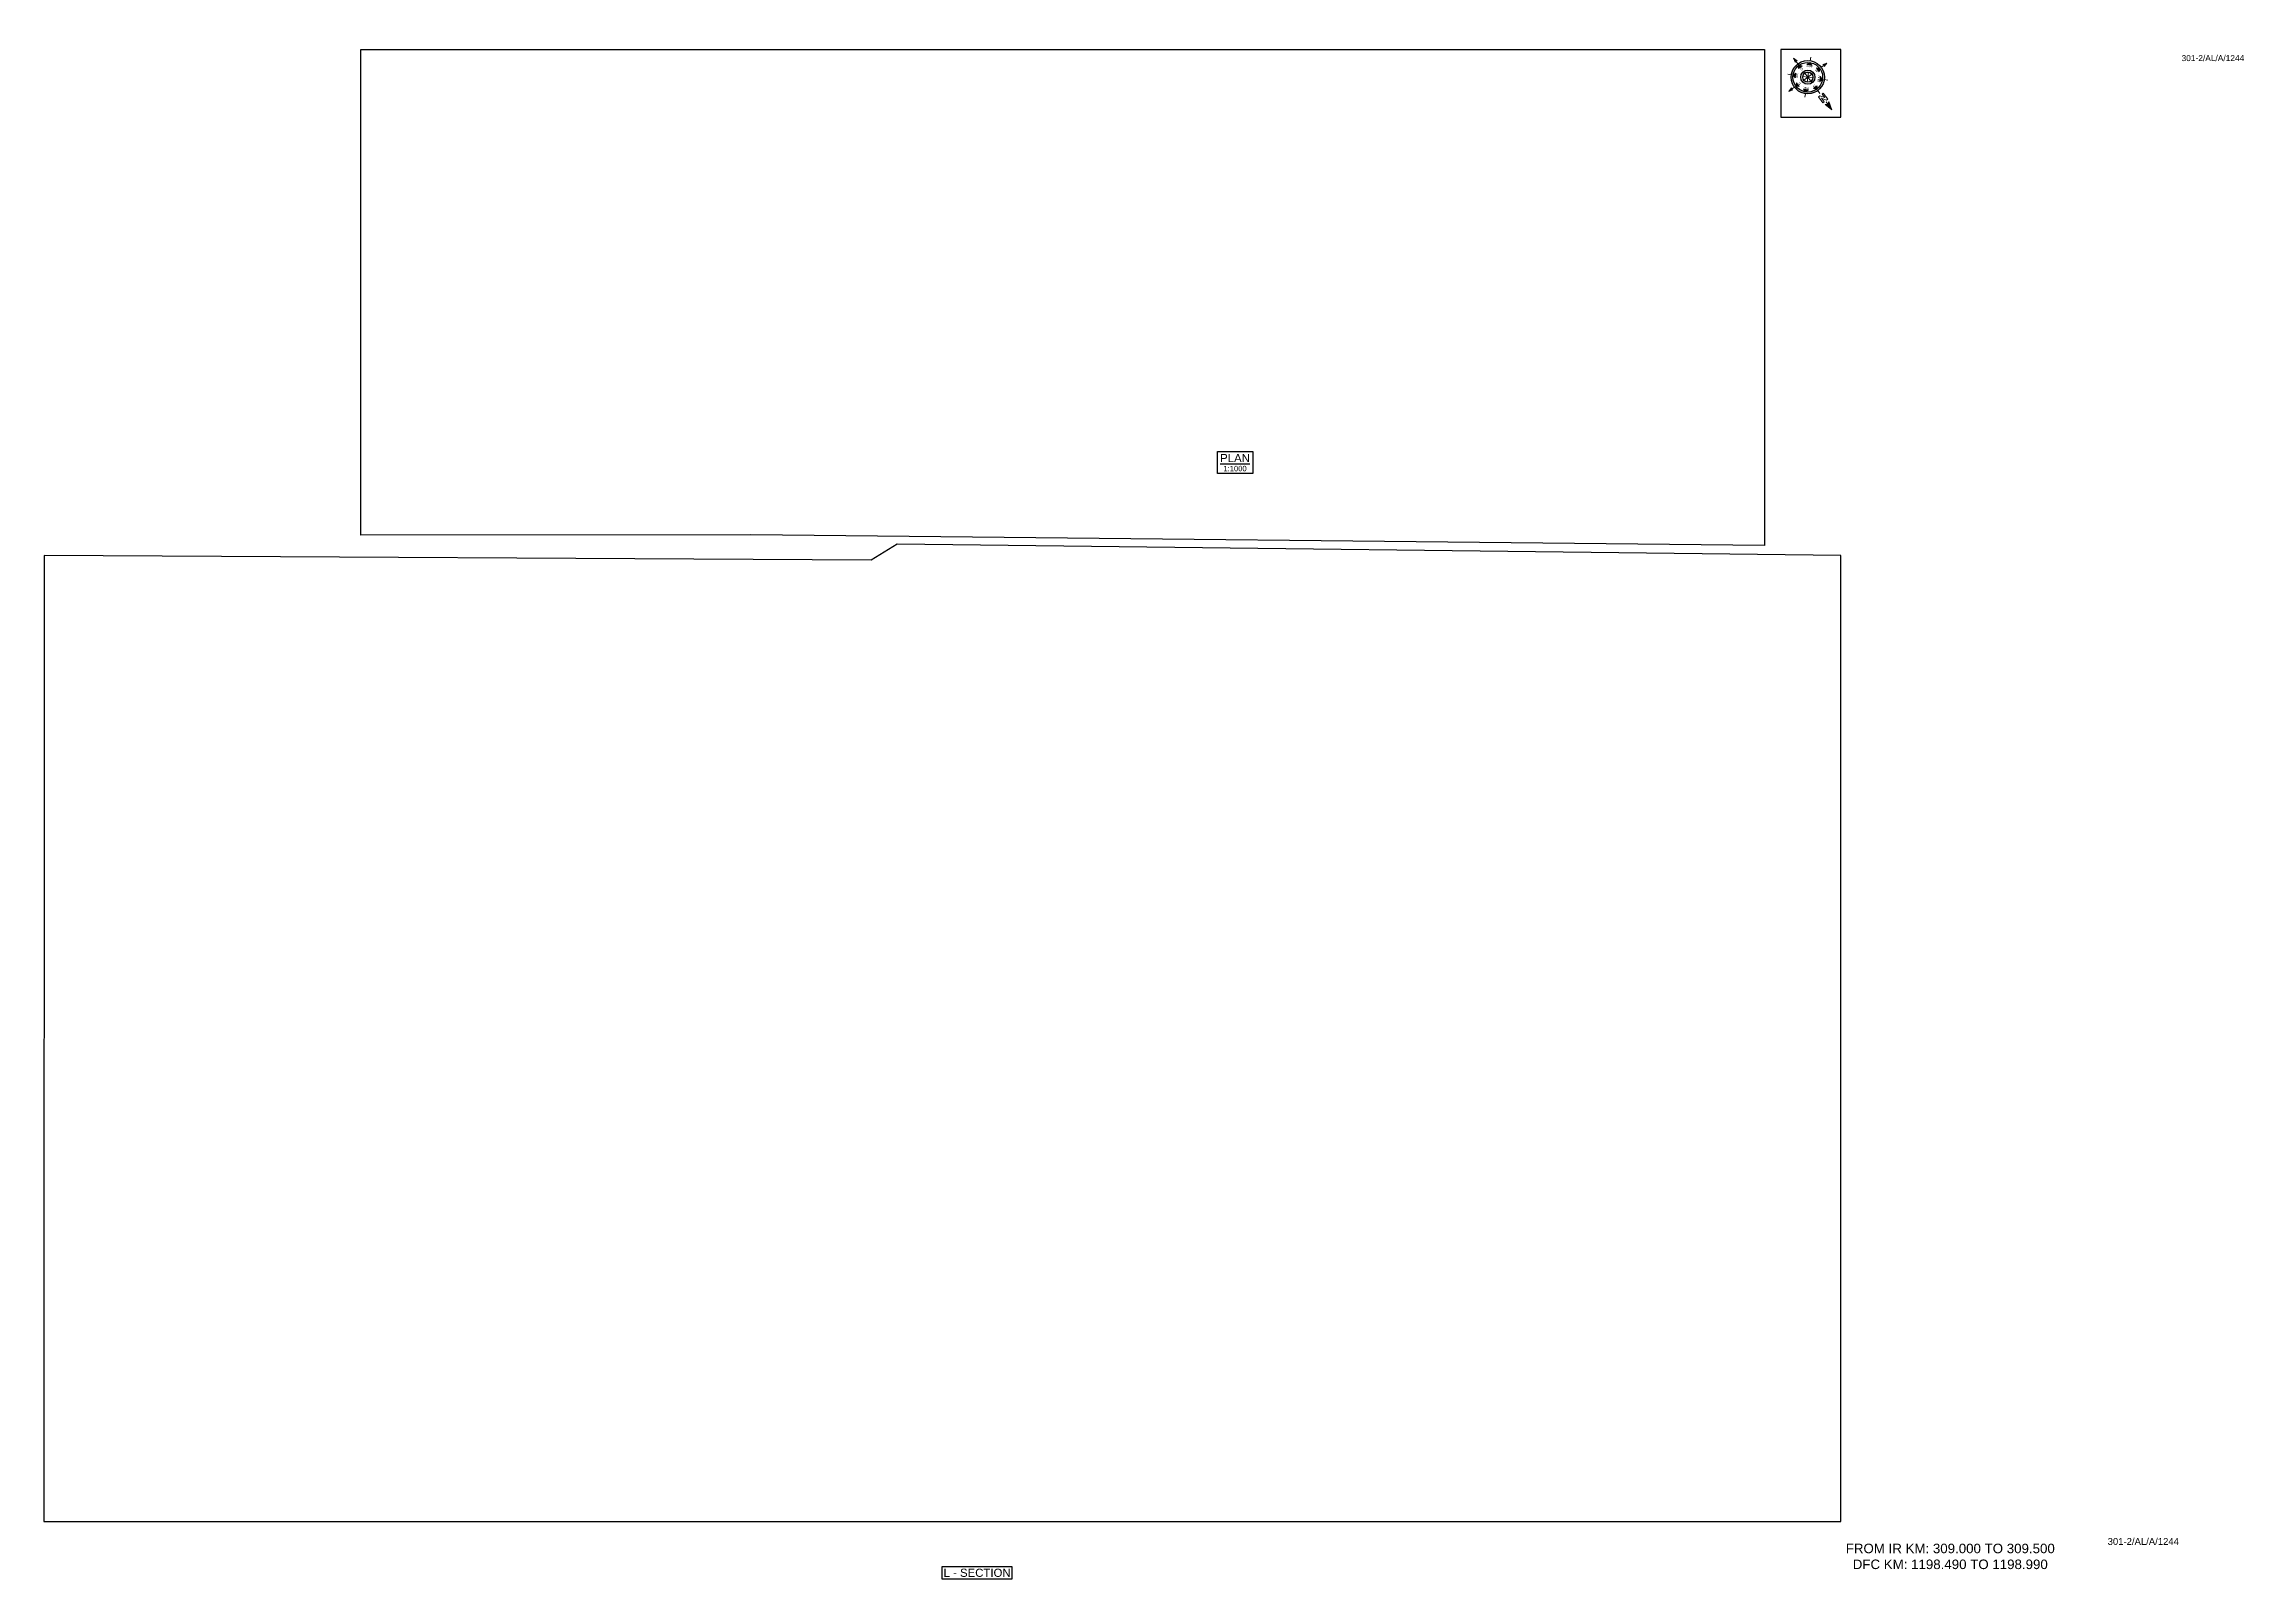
# Paper-space layout '1244' of a CAD drawing. Header units: metres. Extents: x 15 to 824, y 16 to 581.
import ezdxf
from ezdxf.enums import TextEntityAlignment as Align

# ---------------------------------------------------------------- set-up
doc = ezdxf.new("R2010")
doc.units = ezdxf.units.M
doc.header["$MEASUREMENT"] = 0
doc.layers.get('Defpoints').update_dxf_attribs({"color": 5})
doc.layers.add('title', color=7, linetype='Continuous')
doc.styles.get("Standard").update_dxf_attribs({"font": 'arial.ttf'})
doc.styles.add('Style-Arial', font='arial.ttf')

# ---------------------------------------------------------------- blocks, each defined once
blk = doc.blocks.new('N')
for points in [[(0, 8.41), (-0.49, 6.68), (0, 6.93)], [(0.49, 6.68), (0, 6.93), (0, 8.41)], [(-4.93, 0), (-4.07, 0.25), (-4.19, 0)], [(-4.07, -0.25), (-4.19, 0), (-4.93, 0)], [(-3.08, 0), (-2.59, 0.49), (-2.59, -0.49)], [(-2.18, 2.18), (-1.48, 2.18), (-2.18, 1.48)], [(0, 3.08), (0.49, 2.59), (-0.49, 2.59)], [(2.18, 2.18), (2.18, 1.48), (1.48, 2.18)], [(3.08, 0), (2.59, -0.49), (2.59, 0.49)], [(4.07, 0.25), (4.19, 0), (4.93, 0)], [(4.93, 0), (4.07, -0.25), (4.19, 0)], [(-2.18, -2.18), (-2.18, -1.48), (-1.48, -2.18)], [(0, -3.08), (-0.49, -2.59), (0.49, -2.59)], [(0, -4.93), (-0.25, -4.07), (0, -4.19)], [(0.25, -4.07), (0, -4.19), (0, -4.93)], [(2.18, -2.18), (1.48, -2.18), (2.18, -1.48)]]:
    blk.add_hatch(color=7).paths.add_polyline_path(points, flags=0)
h = blk.add_hatch(color=7)
h.paths.add_polyline_path([(0, -3.08), (0, -3.46, 1), (0, 3.46), (0, 3.08, -1)])
h.paths.add_polyline_path([(0, 1.05), (0, 1.48, 1), (0, -1.48), (0, -1.05, -1)])
at = {"color": 7, "linetype": 'ByBlock', "lineweight": 13}
for p, q in [((-0.61, 4.57), (-0.61, 6.12)), ((-0.61, 6.12), (-0.3, 6.12)), ((-0.3, 6.12), (0.32, 5.19)), ((0.32, 4.57), (-0.3, 5.5)), ((-0.3, 5.5), (-0.3, 4.57)), ((0.32, 5.19), (0.32, 6.12)), ((0.32, 6.12), (0.64, 6.12)), ((0.64, 6.12), (0.64, 4.57))]:
    blk.add_line(p, q, dxfattribs=at)
at = {"color": 7, "lineweight": 13}
for p, q in [((0, 6.41), (0, 7.28)), ((-3.46, 0), (-4.19, 0)), ((-2.45, 2.45), (-2.97, 2.97)), ((1.05, 0), (-1.05, 0)), ((-1.05, 0), (1.05, 0)), ((-0.74, 0.74), (0.74, -0.74)), ((0.74, 0.74), (-0.74, -0.74)), ((0.74, -0.74), (-0.74, 0.74)), ((-0.74, -0.74), (0.74, 0.74)), ((0, 3.46), (0, 4.19)), ((0, 3.46), (0, 3.08)), ((0, 1.05), (0, 1.48)), ((0, 1.05), (0, -1.05)), ((0, -1.05), (0, 1.05)), ((2.45, 2.45), (2.97, 2.97)), ((3.46, 0), (4.19, 0)), ((-2.45, -2.45), (-2.97, -2.97)), ((0, -1.05), (0, -1.48)), ((0, -3.46), (0, -3.08)), ((0, -3.46), (0, -4.19)), ((2.45, -2.45), (2.97, -2.97))]:
    blk.add_line(p, q, dxfattribs=at)
for points in [[(0, 8.41), (-0.49, 6.68), (0, 6.93), (0, 6.93)], [(0.49, 6.68), (0, 6.93), (0, 8.41), (0, 8.41)], [(-4.93, 0), (-4.07, 0.25), (-4.19, 0), (-4.19, 0)], [(-4.07, -0.25), (-4.19, 0), (-4.93, 0), (-4.93, 0)], [(-3.08, 0), (-2.59, 0.49), (-2.59, -0.49), (-2.59, -0.49)], [(-2.18, 2.18), (-1.48, 2.18), (-2.18, 1.48), (-2.18, 1.48)], [(0, 3.08), (0.49, 2.59), (-0.49, 2.59), (-0.49, 2.59)], [(2.18, 2.18), (2.18, 1.48), (1.48, 2.18), (1.48, 2.18)], [(3.08, 0), (2.59, -0.49), (2.59, 0.49), (2.59, 0.49)], [(4.07, 0.25), (4.19, 0), (4.93, 0), (4.93, 0)], [(4.93, 0), (4.07, -0.25), (4.19, 0), (4.19, 0)], [(-2.18, -2.18), (-2.18, -1.48), (-1.48, -2.18), (-1.48, -2.18)], [(0, -3.08), (-0.49, -2.59), (0.49, -2.59), (0.49, -2.59)], [(0, -4.93), (-0.25, -4.07), (0, -4.19), (0, -4.19)], [(0.25, -4.07), (0, -4.19), (0, -4.93), (0, -4.93)], [(2.18, -2.18), (1.48, -2.18), (2.18, -1.48), (2.18, -1.48)]]:
    blk.add_lwpolyline(points, close=True, dxfattribs=at)
at = {"color": 7, "linetype": 'ByBlock', "lineweight": 13}
for points in [[(-0.3, 4.57), (-0.61, 4.57)], [(0.32, 4.57), (0.64, 4.57)]]:
    blk.add_lwpolyline(points, dxfattribs=at)
at = {"color": 7}
for radius in [3.46, 3.08, 1.48, 1.05]:
    blk.add_circle((0, 0), radius, dxfattribs=at)
for s, rotation, p in [('W', 90, (-2.1, 0)), ('NW', 45, (-1.48, 1.48)), ('NE', 315, (1.48, 1.48)), ('E', 270, (1.97, 0)), ('SW', 135, (-1.48, -1.48)), ('SE', 225, (1.48, -1.48))]:
    blk.add_text(s, height=0.6, rotation=rotation, dxfattribs=at).set_placement(p, align=Align.CENTER)
for s, p in [('N', (0, 2.1)), ('S', (0, -2.47))]:
    blk.add_text(s, height=0.6, dxfattribs=at).set_placement(p, align=Align.CENTER)

psp = doc.layouts.new('1244')

# ---------------------------------------------------------------- linework, layer by layer
psp.add_lwpolyline([(345.48, 16.2), (345.48, 20.8), (371.01, 20.8), (371.01, 16.2)], close=True)
at = {"layer": 'Defpoints'}
for points in [[(131.58, 579), (647.94, 579), (647.94, 396.56), (275.02, 400.5), (131.58, 400.28)], [(14.99, 37.39), (675.99, 37.39), (676.01, 392.89), (328.81, 396.96), (319.34, 391.16), (15.01, 392.89)]]:
    psp.add_lwpolyline(points, close=True, dxfattribs=at)
at = {"layer": 'title', "color": 7, "linetype": 'Continuous', "lineweight": -3}
psp.add_lwpolyline([(446.77, 431.13), (459.66, 431.13), (459.66, 422.98), (446.77, 422.98)], close=True, dxfattribs=at)

# ---------------------------------------------------------------- texts
at = {"style": 'Style-Arial'}
for height, p in [(2.2, (801.38, 574.76)), (2.5, (774.19, 28.76))]:
    psp.add_text('301-2/AL/A/1244', height=height, dxfattribs=at).set_placement(p)
at = {"insert": (674.16, 29.19), "char_height": 3.5, "attachment_point": 1, "style": 'Style-Arial'}
psp.add_mtext_dynamic_manual_height_columns('\\pxqc;FROM IR KM: 309.000 TO 309.500 {\\C1;DFC KM: 1198.490 TO 1198.990 }', width=84.2726, gutter_width=17.5, heights=[0], dxfattribs=at)
at = {"layer": 'title', "color": 7, "linetype": 'Continuous', "lineweight": -3, "style": 'Style-Arial'}
for s, height, p in [('%%UPLAN', 3, (453.16, 428.69)), ('1:1000', 2, (453.16, 424.83))]:
    psp.add_text(s, height=height, dxfattribs=at).set_placement(p, align=Align.MIDDLE)
at = {"layer": 'title', "style": 'Style-Arial'}
psp.add_text('L - SECTION', height=3, rotation=0.00006, dxfattribs=at).set_placement((358.27, 18.5), align=Align.MIDDLE_CENTER)

# ---------------------------------------------------------------- viewports
at = {"layer": 'Defpoints', "view_twist_angle": 216.56755826}
vp = psp.add_viewport(center=(389.76, 487.78), size=(516.35, 182.4424), view_center_point=(1504959.58, -3098663.73), view_height=182.4424, dxfattribs=at)
vp.dxf.flags = 0x10000  # cut along an outline
vp.dxf.clipping_boundary_handle = psp.add_lwpolyline([(131.58, 579), (647.94, 579), (647.94, 396.56), (275.02, 400.5), (131.58, 400.28)], format="xyb", close=True, dxfattribs={"invisible": 1}).dxf.handle
at = {"layer": 'Defpoints'}
vp = psp.add_viewport(center=(345.5, 217.18), size=(661.02, 359.5682), view_center_point=(22205, -12057.82), view_height=359.5682, status=3, dxfattribs=at)
vp.dxf.flags = 0x10000  # cut along an outline
vp.dxf.clipping_boundary_handle = psp.add_lwpolyline([(14.99, 37.39), (675.99, 37.39), (676.01, 392.89), (328.81, 396.96), (319.34, 391.16), (15.01, 392.89)], format="xyb", close=True, dxfattribs={"invisible": 1}).dxf.handle

# ---------------------------------------------------------------- wipeouts: each hides what was drawn before it
psp.add_wipeout([(653.96, 579), (676, 579), (676, 554.19), (653.96, 554.19)])

# ---------------------------------------------------------------- next in the draw order: linework, layer by layer
psp.add_lwpolyline([(676, 579), (653.96, 579), (653.96, 554.19), (676, 554.19)], close=True)

# ---------------------------------------------------------------- next in the draw order: block references
at = {"xscale": 1.771541522973351, "yscale": 1.771541522973351, "zscale": 1.771541522973351, "rotation": 216.5675582561224}
psp.add_blockref('N', (663.88, 568.84), dxfattribs=at)

doc.saveas('drawing.dxf')
